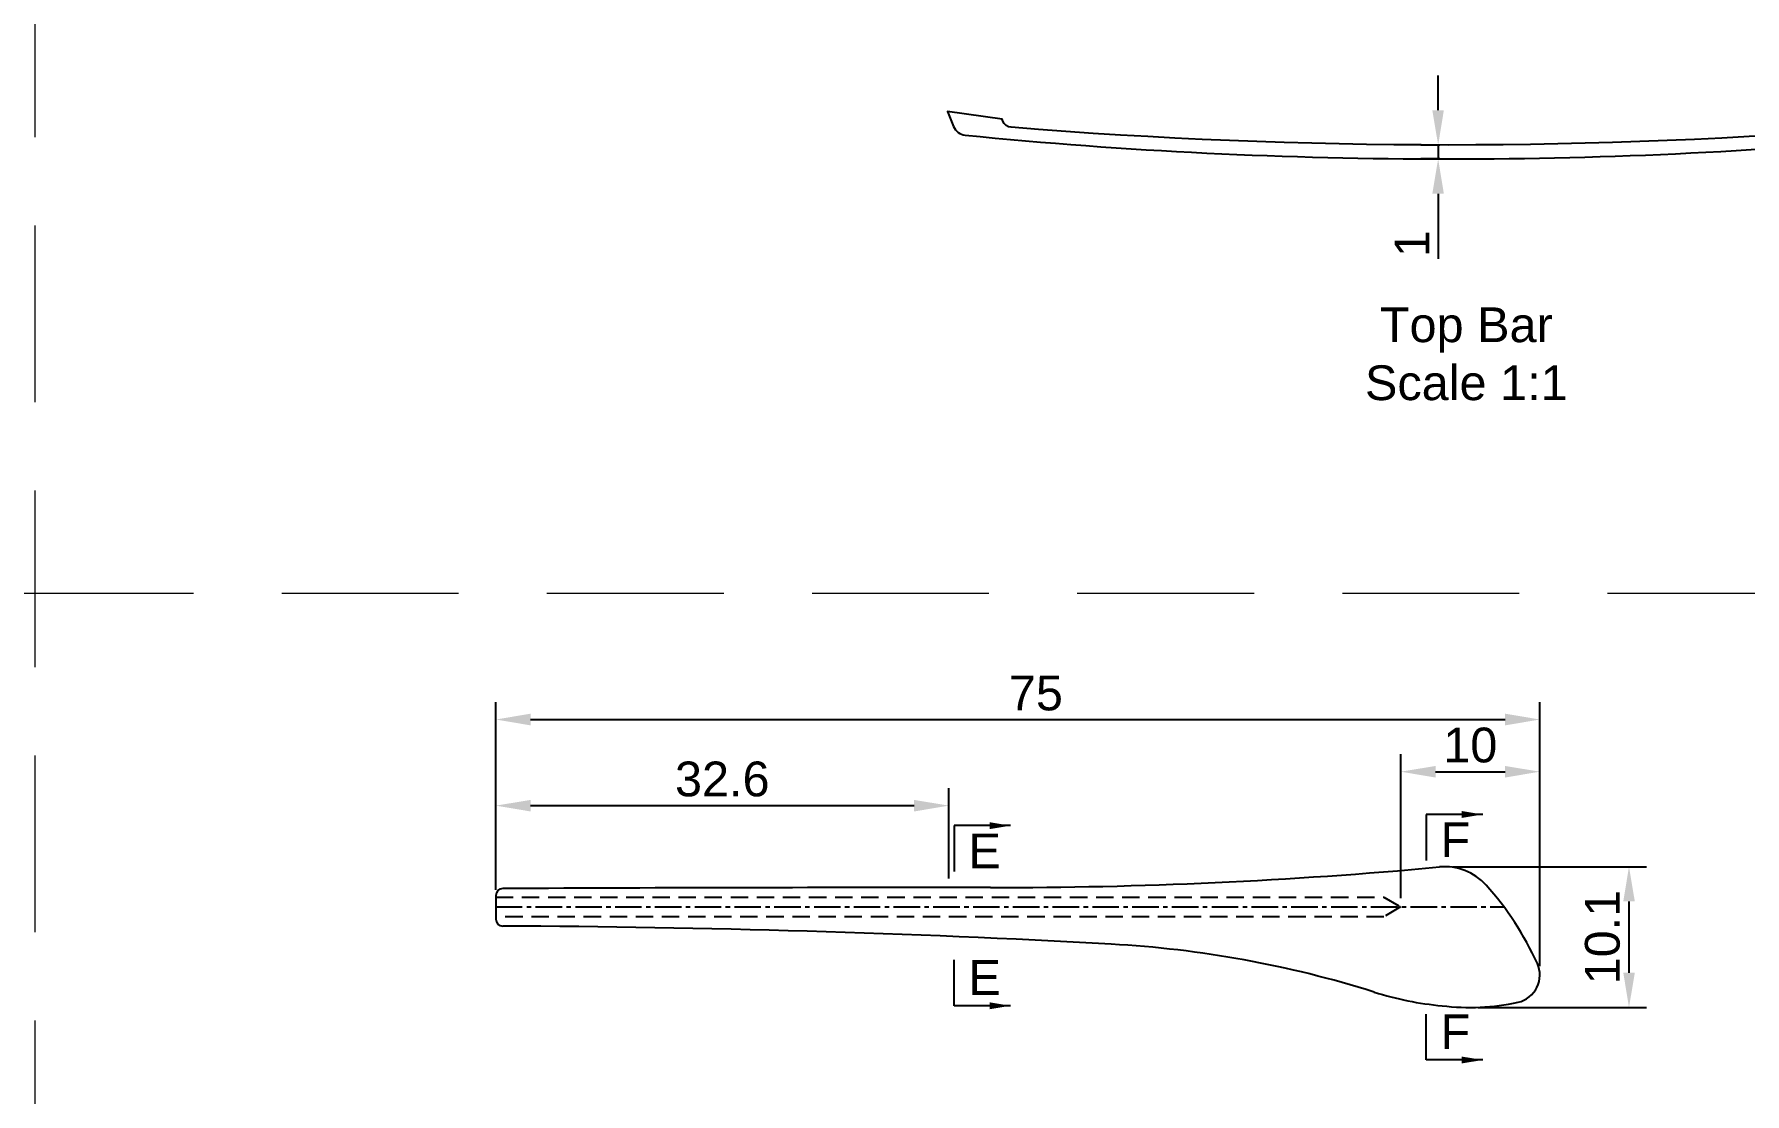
# Model space of a CAD drawing. Header units: millimetres. Extents: x 1233 to 2351, y 1180 to 1535.
# Drawn here: x 2142.7 to 2265.6, y 1314.1 to 1390.3 of the extents above; entities that cross this region are included whole.
import ezdxf

# ---------------------------------------------------------------- set-up
doc = ezdxf.new("R2010")
doc.units = ezdxf.units.MM
for name, pattern in [('CENTER2', [28.575, 19.05, -3.175, 3.175, -3.175]), ('HIDDEN', [9.525, 6.35, -3.175]), ('HIDDEN2', [0.1875, 0.125, -0.0625])]:
    doc.linetypes.add(name, pattern=pattern)
for name, color, linetype in [('Center Line', 2, 'CENTER2'), ('Dimension', 3, 'Continuous'), ('Hidden Line', 1, 'HIDDEN2')]:
    doc.layers.add(name, color=color, linetype=linetype)
doc.layers.add('标注', color=4, linetype='Continuous', lineweight=5)
doc.layers.add('绘图层', color=7, linetype='Continuous', lineweight=15)
doc.styles.get("Standard").update_dxf_attribs({"font": 'arial.ttf'})
doc.styles.add('宋体', font='SimSun.ttf')
doc.styles.add('样式 1', font='romant.shx')
doc.dimstyles.new('ISO-25$0', dxfattribs={"dimtxt": 2.5, "dimasz": 2.5, "dimexe": 0.5, "dimexo": 1, "dimgap": 1, "dimtad": 0, "dimtih": 1, "dimtoh": 1, "dimdec": 1, "dimzin": 10, "dimdsep": 46, "dimlunit": 6, "dimtxsty": '样式 1', "dimcen": 0, "dimclrd": 256, "dimclre": 256, "dimclrt": 7, "dimazin": 0, "dimtfac": 1, "dimtdec": 1, "dimtofl": 0, "dimtmove": 0, "dimatfit": 0, "dimfxl": 1, "dimtolj": 1, "dimtzin": 10, "dimarcsym": 0})
doc.dimstyles.new('副本 ISO-25', dxfattribs={"dimtxt": 1.5, "dimasz": 1.5, "dimexe": 0.4, "dimexo": 0, "dimgap": 0.4, "dimtad": 1, "dimdsep": 46, "dimtxsty": 'Standard', "dimcen": 2, "dimadec": 0, "dimazin": 0, "dimtfac": 1, "dimtmove": 0, "dimatfit": 3, "dimfxl": 1, "dimarcsym": 0})

# ---------------------------------------------------------------- blocks, each defined once
blk = doc.blocks.new('*D161')
at = {"layer": 'Defpoints', "color": 0, "transparency": 16777216}
for p in [(2250.86, 1341.01), (2175.85, 1328.14), (2250.86, 1322.64)]:
    blk.add_point(p, dxfattribs=at)
at = {"layer": 'Dimension', "color": 0, "lineweight": -2, "transparency": 16777216}
for p, q in [((2175.85, 1328.76), (2175.85, 1342.26)), ((2250.86, 1323.27), (2250.86, 1342.26)), ((2178.35, 1341.01), (2248.36, 1341.01))]:
    blk.add_line(p, q, dxfattribs=at)
at = {"layer": 'Dimension', "color": 0, "transparency": 16777216}
for points in [[(2178.35, 1341.43), (2178.35, 1340.59), (2175.85, 1341.01)], [(2248.36, 1341.43), (2248.36, 1340.59), (2250.86, 1341.01)]]:
    blk.add_solid(points, dxfattribs=at)
at = {"layer": 'Dimension', "color": 0, "transparency": 16777216, "insert": (2214.65, 1342.9), "char_height": 2.5, "attachment_point": 5}
blk.add_mtext('75', dxfattribs=at)
blk = doc.blocks.new('*D162')
at = {"layer": 'Defpoints', "color": 0, "transparency": 16777216}
for p in [(2250.86, 1337.26), (2240.86, 1327.54), (2250.86, 1322.64)]:
    blk.add_point(p, dxfattribs=at)
at = {"layer": 'Dimension', "color": 0, "lineweight": -2, "transparency": 16777216}
for p, q in [((2240.86, 1328.16), (2240.86, 1338.51)), ((2250.86, 1323.27), (2250.86, 1338.51)), ((2243.36, 1337.26), (2248.36, 1337.26))]:
    blk.add_line(p, q, dxfattribs=at)
at = {"layer": 'Dimension', "color": 0, "transparency": 16777216}
for points in [[(2243.36, 1337.67), (2243.36, 1336.84), (2240.86, 1337.26)], [(2248.36, 1337.67), (2248.36, 1336.84), (2250.86, 1337.26)]]:
    blk.add_solid(points, dxfattribs=at)
at = {"layer": 'Dimension', "color": 0, "transparency": 16777216, "insert": (2245.86, 1339.16), "char_height": 2.5, "attachment_point": 5}
blk.add_mtext('10', dxfattribs=at)
blk = doc.blocks.new('*D163')
at = {"layer": 'Defpoints', "color": 0, "transparency": 16777216}
for p in [(2244.02, 1330.43), (2245.81, 1320.31), (2257.26, 1320.31)]:
    blk.add_point(p, dxfattribs=at)
at = {"layer": 'Dimension', "color": 0, "lineweight": -2, "transparency": 16777216}
for p, q in [((2244.64, 1330.43), (2258.51, 1330.43)), ((2257.26, 1327.93), (2257.26, 1322.81)), ((2246.43, 1320.31), (2258.51, 1320.31))]:
    blk.add_line(p, q, dxfattribs=at)
at = {"layer": 'Dimension', "color": 0, "transparency": 16777216}
for points in [[(2256.85, 1327.93), (2257.68, 1327.93), (2257.26, 1330.43)], [(2256.85, 1322.81), (2257.68, 1322.81), (2257.26, 1320.31)]]:
    blk.add_solid(points, dxfattribs=at)
at = {"layer": 'Dimension', "color": 0, "transparency": 16777216, "insert": (2255.36, 1325.37), "char_height": 2.5, "attachment_point": 5, "rotation": 90}
blk.add_mtext('10.1', dxfattribs=at)
blk = doc.blocks.new('*D166')
at = {"layer": 'Defpoints', "color": 0, "transparency": 16777216}
for p in [(2208.4, 1334.82), (2208.4, 1328.97), (2175.85, 1328.14)]:
    blk.add_point(p, dxfattribs=at)
at = {"layer": 'Dimension', "color": 0, "lineweight": -2, "transparency": 16777216}
for p, q in [((2175.85, 1328.76), (2175.85, 1336.07)), ((2208.4, 1329.59), (2208.4, 1336.07)), ((2178.35, 1334.82), (2205.9, 1334.82))]:
    blk.add_line(p, q, dxfattribs=at)
at = {"layer": 'Dimension', "color": 0, "transparency": 16777216}
for points in [[(2178.35, 1335.23), (2178.35, 1334.4), (2175.85, 1334.82)], [(2205.9, 1335.23), (2205.9, 1334.4), (2208.4, 1334.82)]]:
    blk.add_solid(points, dxfattribs=at)
at = {"layer": 'Dimension', "color": 0, "transparency": 16777216, "insert": (2192.12, 1336.72), "char_height": 2.5, "attachment_point": 5}
blk.add_mtext('32.6', dxfattribs=at)
blk = doc.blocks.new('*D198')
at = {"layer": 'Defpoints', "color": 0, "transparency": 16777216}
for p in [(2244.29, 1382.31), (2243.55, 1381.31), (2244.29, 1381.31)]:
    blk.add_point(p, dxfattribs=at)
at = {"layer": 'Dimension', "color": 0, "lineweight": -2, "transparency": 16777216}
for p, q in [((2243.55, 1384.81), (2243.55, 1387.31)), ((2243.66, 1382.31), (2242.3, 1382.31)), ((2243.55, 1382.31), (2243.55, 1381.31)), ((2243.66, 1381.31), (2242.3, 1381.31)), ((2243.55, 1378.81), (2243.55, 1374.14))]:
    blk.add_line(p, q, dxfattribs=at)
at = {"layer": 'Dimension', "color": 0, "transparency": 16777216}
for points in [[(2243.13, 1384.81), (2243.96, 1384.81), (2243.55, 1382.31)], [(2243.13, 1378.81), (2243.96, 1378.81), (2243.55, 1381.31)]]:
    blk.add_solid(points, dxfattribs=at)
at = {"layer": 'Dimension', "color": 0, "transparency": 16777216, "insert": (2241.67, 1375.22), "char_height": 2.5, "attachment_point": 5, "rotation": 90}
blk.add_mtext('1', dxfattribs=at)

msp = doc.modelspace()

# ---------------------------------------------------------------- linework, layer by layer
at = {"color": 1, "linetype": 'HIDDEN', "lineweight": 9, "ltscale": 2}
for p, q in [((2142.73228, 1528.92707), (2142.73228, 1272.96627)), ((1950.92215, 1350.08374), (2347.36003, 1350.08374))]:
    msp.add_line(p, q, dxfattribs=at)
msp.add_line((2175.84918, 1328.36045), (2175.84918, 1326.66164))
at = {"color": 4, "ltscale": 1000}
msp.add_lwpolyline([(2279.05375, 1383.02192, 0.266997136), (2279.83611, 1383.6398), (2280.27064, 1384.72613, -0.007601591), (2276.35214, 1384.16353), (2276.29549, 1384.0219, -0.284608794), (2275.70233, 1383.58418, -0.040612676), (2212.87274, 1383.58418, -0.284608795), (2212.27957, 1384.0219), (2212.22292, 1384.16353), (2208.29979, 1384.72687), (2208.73386, 1383.6417, 0.279964821), (2209.56411, 1383.01792, 0.049261383), (2279.05375, 1383.02192)], format="xyb", dxfattribs=at)
for centre, radius, start, end in [((2211.59541, 1675.92703), 347, 269.9666482, 275.3002123), ((2244.01878, 1326.42778), 4, 41.9421102, 95.3002123), ((2176.34918, 1328.36045), 0.5, 90.2512386, 180), ((2207.28624, -5726.89149), 7055.81977, 89.966648237, 90.251238622), ((2230.54812, 1314.32336), 22.1101, 24.4373941, 41.9421102), ((2176.34918, 1326.66164), 0.5, 180, 269.7587719), ((2172.74501, 470.61454), 855.55469, 86.8299056, 89.75877193), ((2215.79937, 1247.97786), 77, 72.4972455, 86.8299056), ((2248.85663, 1322.64288), 2, 282.4609202, 24.4373941), ((2245.96938, 1343.64889), 23.31538, 252.4972455, 264.747786), ((2245.80884, 1336.4351), 16.12496, 262.9691657, 282.4609202)]:
    msp.add_arc(centre, radius, start, end)
at = {"layer": 'Center Line', "ltscale": 0.1}
msp.add_line((2175.84918, 1327.53561), (2248.27643, 1327.53561), dxfattribs=at)
at = {"layer": 'Hidden Line', "color": 1, "ltscale": 10}
for p, q in [((2175.84918, 1328.23561), (2239.65663, 1328.23561)), ((2239.65663, 1328.23561), (2240.85663, 1327.53561)), ((2240.85663, 1327.53561), (2239.65663, 1326.83561)), ((2239.65663, 1326.83561), (2175.84918, 1326.83561))]:
    msp.add_line(p, q, dxfattribs=at)

# ---------------------------------------------------------------- texts
at = {"layer": '标注', "color": 6, "lineweight": 13, "ltscale": 5, "char_height": 2.5, "width": 1.4244815, "attachment_point": 1}
for s, insert in [('F', (2243.72623, 1333.61871)), ('E', (2209.80741, 1332.81446)), ('E', (2209.80741, 1323.71299)), ('F', (2243.72623, 1319.81504))]:
    msp.add_mtext(s, dxfattribs=dict(at, insert=insert))
at = {"layer": '绘图层', "color": 4, "linetype": 'ByBlock', "lineweight": 9, "insert": (2245.57247, 1367.28743), "char_height": 2.5, "width": 31.5629841, "attachment_point": 5, "style": '宋体'}
msp.add_mtext('{\\fArial|b0|i0|c0|p34;Top Bar\\PScale 1:1}', dxfattribs=at)

# ---------------------------------------------------------------- dimensions: what is measured, and where the dimension line sits
at = {"layer": 'Dimension'}
for base, p1, p2, picture, middle in [((2243.54746, 1381.30834), (2244.28753, 1382.30834), (2244.28753, 1381.30834), '*D198', (2241.66735, 1375.22291)), ((2257.26204, 1320.31015), (2244.01878, 1330.42778), (2245.80884, 1320.31015), '*D163', (2255.36061, 1325.36896))]:
    dim = msp.add_linear_dim(base=base, p1=p1, p2=p2, angle=90, dimstyle='ISO-25$0', override={"dimexe": 1.25, "dimexo": 0.625, "dimgap": 0.625, "dimtad": 1, "dimtih": 0, "dimtoh": 0, "dimzin": 8, "dimlunit": 2, "dimtxsty": 'Standard', "dimcen": 2.5, "dimclrd": 0, "dimclre": 0, "dimclrt": 0, "dimadec": 0, "dimtp": 0.2, "dimtm": 0.2, "dimtdec": 2, "dimtofl": 1, "dimatfit": 3, "dimtolj": 0, "dimtzin": 8}, dxfattribs=at)
    dim.commit()
    dim.dimension.update_dxf_attribs({"geometry": picture, "text_midpoint": middle})
for base, p1, picture, middle in [((2250.85663, 1341.00849), (2175.84918, 1328.13561), '*D161', (2214.65291, 1341.00849)), ((2250.85663, 1337.25777), (2240.85663, 1327.53561), '*D162', (2245.85663, 1337.25777))]:
    dim = msp.add_linear_dim(base=base, p1=p1, p2=(2250.85663, 1322.64288), dimstyle='ISO-25$0', override={"dimexe": 1.25, "dimexo": 0.625, "dimgap": 0.625, "dimtad": 1, "dimtih": 0, "dimtoh": 0, "dimzin": 8, "dimlunit": 2, "dimtxsty": 'Standard', "dimcen": 2.5, "dimclrd": 0, "dimclre": 0, "dimclrt": 0, "dimadec": 0, "dimtp": 0.2, "dimtm": 0.2, "dimtdec": 2, "dimtofl": 1, "dimatfit": 3, "dimtolj": 0, "dimtzin": 8}, dxfattribs=at)
    dim.commit()
    dim.dimension.update_dxf_attribs({"geometry": picture, "text_midpoint": middle, "dimtype": 160})
dim = msp.add_linear_dim(base=(2208.40037, 1334.81684), p1=(2175.84918, 1328.13561), p2=(2208.40037, 1328.96951), dimstyle='ISO-25$0', override={"dimexe": 1.25, "dimexo": 0.625, "dimgap": 0.625, "dimtad": 1, "dimtih": 0, "dimtoh": 0, "dimzin": 8, "dimlunit": 2, "dimtxsty": 'Standard', "dimcen": 2.5, "dimclrd": 0, "dimclre": 0, "dimclrt": 0, "dimadec": 0, "dimtp": 0.2, "dimtm": 0.2, "dimtdec": 2, "dimtofl": 1, "dimatfit": 3, "dimtolj": 0, "dimtzin": 8}, dxfattribs=at)
dim.commit()
dim.dimension.update_dxf_attribs({"geometry": '*D166', "text_midpoint": (2192.12478, 1336.71913)})

# ---------------------------------------------------------------- leaders
at = {"layer": '标注', "color": 6, "lineweight": 13, "ltscale": 5}
for points in [[(2212.83089, 1333.38013), (2208.776, 1333.38013), (2208.77598, 1330.07741)], [(2246.74971, 1334.18437), (2242.69482, 1334.18437), (2242.69479, 1330.88165)], [(2212.83089, 1320.4318), (2208.776, 1320.4318), (2208.77598, 1323.73452)], [(2246.74971, 1316.53385), (2242.69482, 1316.53385), (2242.69479, 1319.83657)]]:
    msp.add_leader(points, dimstyle='副本 ISO-25', dxfattribs=at)

doc.saveas('drawing.dxf')
